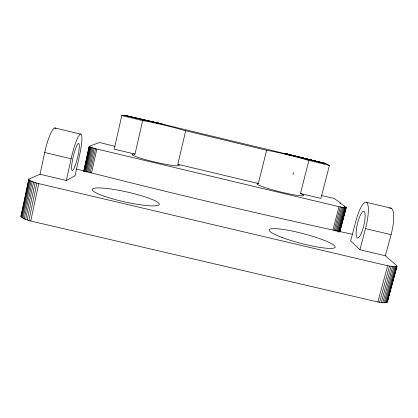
<?xml version="1.0" encoding="UTF-8"?>
<svg xmlns="http://www.w3.org/2000/svg" width="418" height="418" viewBox="0 0 418 418"><rect width="100%" height="100%" fill="white"/><g stroke="black" fill="none" stroke-linecap="round" stroke-linejoin="round"><path stroke-width="0.63" d="M339.881 231.541L346.167 207.485L334.311 198.466L321.165 195.514M345.676 207.072L345.644 207.683L346.167 207.485L339.745 232.053M359.898 249.745L365.531 228.604A23.168 5.586 -76.7 0 0 366.659 202.443A23.168 5.586 -76.7 0 0 355.932 220.944L350.676 240.831L359.898 249.745L385.359 255.753L396.975 265.843L387.22 302.188C384.335 303.588 380.876 302.329 377.856 301.979L30.733 221.028C27.452 219.8 22.969 219.419 20.9 216.315L28.852 179.118L40.034 174.264L66.378 180.482L75.078 175.696L79.561 155.313A23.523 3.725 -76.6 0 0 80.371 134.131A23.523 3.725 -76.6 0 0 71.128 158.772L66.378 180.482M21.052 216.754L28.852 179.118M21.47 217.235L29.375 180.158L28.936 179.761M22.144 217.752L30.07 180.592L29.375 180.158M23.068 218.29L31.016 181.062L30.07 180.592M24.223 218.849L32.191 181.558L31.016 181.062M25.597 219.408L33.581 182.07L32.191 181.558M27.16 219.967L35.164 182.588L33.581 182.07M28.879 220.511L36.899 183.105L35.164 182.588M40.034 174.264L44.705 152.507A23.554 4.572 -76.6 0 1 55.934 128.535M30.733 221.028L38.77 183.612L36.899 183.105M83.788 171.019L89.253 146.316L99.515 142.486L115.065 146.404M83.825 171.213L89.253 146.316M84.039 171.437L89.3 146.462M84.577 171.061L89.933 146.864L89.525 146.645M85.084 171.62L90.507 147.115L89.933 146.864M85.951 171.302L91.244 147.392L90.507 147.115M86.688 172.263L92.132 147.695L91.244 147.392M87.843 171.976L93.157 148.019L92.132 147.695M88.977 172.326L94.296 148.348L93.157 148.019M90.204 172.676L95.534 148.688L94.296 148.348M91.511 173.021L96.845 149.027L95.534 148.688M164.107 124.527L124.386 115.201L121.763 115.598L114.213 149.158L135.004 154.111L142.653 120.614L143.254 120.692A24.328 1.082 13.4 0 1 183.575 130.233L267.677 150.49A24.16 1.071 13.8 0 1 307.444 160.057L329.41 165.46L320.899 198.398L300.464 193.534L308.876 160.528M135.004 154.111L133.123 154.08A24.207 2.21 13.1 0 0 155.726 162.226A24.207 2.21 13.1 0 0 178.267 164.514L177.796 164.305L185.644 130.938M300.464 193.534L302 194.177A24.035 2.179 14 0 1 282.411 192.395A24.035 2.179 14 0 1 257.514 183.528L258.361 183.502L266.585 150.375M332.974 229.879L339.04 206.68L343.565 207.547L346.161 207.615M334.081 230.773L340.309 206.952M335.273 230.992L341.501 207.192M336.365 231.17L342.593 207.391M337.342 231.3L343.565 207.547M338.183 231.379L344.406 207.657M338.716 232.032L345.09 207.72M339.249 232.006L345.618 207.736M339.688 231.666L345.979 207.699M385.359 255.753L391.065 234.66A23.136 6.38 -76.7 0 0 389.639 208.159M377.856 301.979L387.679 265.764L393.955 266.752L395.94 266.762L397.1 266.182M379.643 302.313L389.471 266.125M381.305 302.564L391.133 266.412M382.815 302.726L392.638 266.621M384.137 302.799L393.955 266.752M385.26 302.778L395.062 266.799M386.154 302.674L395.94 266.762M386.812 302.47L396.583 266.647M390.339 290.17L387.376 301.833M390.678 288.922L396.635 267.092M387.22 302.188L396.969 266.454M20.9 216.315L21.015 215.923M340.132 203.587L340.315 203.012M345.838 207.192L345.644 207.683L346 207.312M340.623 203.242L340.377 203.414L340.346 203.033M157.717 123.576L158.944 123.268L180.445 128.504A441.669 10.69 13.6 0 0 210.51 135.777L240.559 142.998A441.669 10.69 13.6 0 0 270.368 150.104L325.737 163.563L329.41 165.46M156.363 123.07L158.944 123.268L124.507 115.258L128.404 116.35M147.502 120.849L158.302 123.221L129.679 116.643M156.389 122.908L158.302 123.221L152.586 122.051M156.395 122.866L158.302 123.221M352.301 234.268C259.834 214.277 167.759 192.452 76.113 168.966M143.693 120.013L146.232 120.572M387.679 265.764L38.77 183.612M339.04 206.68L96.845 149.027M177.796 164.305L258.361 183.502M44.705 152.507L71.128 158.772M365.531 228.604L391.065 234.66M54.847 127.96L80.507 134.084M366.508 202.333L391.326 208.253M121.763 115.598L142.653 120.614M325.507 163.616L285.118 153.599L325.737 163.563L285.118 153.599L286.873 154.456M307.554 159.42L285.118 153.599L286.889 154.404M292.657 155.653L285.118 153.599L286.905 154.352M293.911 155.992L295.798 156.51M290.677 155.318L285.118 153.599L287.521 154.535M288.791 154.822L285.118 153.599L290.724 155.219L285.118 153.599L288.76 154.906M344.27 206.037L344.845 206.905M293.467 172.462A6.171 0.831 -76.3 0 1 292.94 174.552M75.036 165.993A13.909 2.2 -76.6 0 0 78.976 143.724A13.909 2.2 -76.6 0 0 72.309 161.223A13.909 2.2 -76.6 0 0 75.036 165.993M361.434 233.019A13.7 3.302 -76.7 0 0 364.083 211.466A13.7 3.302 -76.7 0 0 356.408 229.524A13.7 3.302 -76.7 0 0 361.434 233.019M103.925 196.115A34.375 5.089 12.6 0 0 158.756 205.076A34.375 5.089 12.6 0 0 114.595 189.568A34.375 5.089 12.6 0 0 103.925 196.115M282.521 237.628A34.109 4.985 14.7 0 0 334.959 247.519A34.109 4.985 14.7 0 0 288.99 230.422A34.109 4.985 14.7 0 0 282.521 237.628"/></g></svg>
